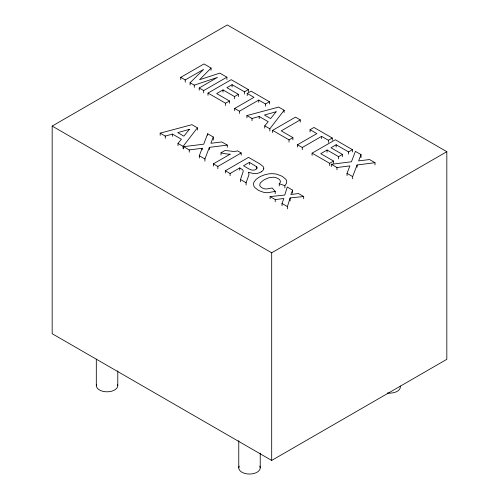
<?xml version="1.0" encoding="UTF-8"?>
<svg xmlns="http://www.w3.org/2000/svg" width="499" height="499" viewBox="0 0 499 499"><rect width="100%" height="100%" fill="white"/><g stroke="black" fill="none" stroke-linecap="round" stroke-linejoin="round"><path stroke-width="0.75" d="M263.728 168.774L263.684 168.961A9.512 5.489 0 0 1 261.145 171.874M287.393 208.838L287.393 206.592L290.131 197.928L303.679 196.525L303.679 198.77M240.518 181.779L240.518 179.528L243.206 171.338A4.996 2.882 0 0 0 242.67 169.816L241.422 168.918A22.686 13.099 0 0 0 240.686 168.481L239.751 167.932L230.089 173.509L225.336 170.764L225.336 173.01M282.01 205.738L282.01 203.486L283.856 198.521L275.236 199.575L270.09 196.606L270.09 198.852M199.313 157.99L199.313 155.744L202.151 148.284L189.233 149.925L183.601 146.669L183.601 148.92M213.291 140.013L213.291 137.013L207.671 133.769L203.717 144.18L183.601 146.669M204.933 161.233L204.933 158.988L209.355 147.367L227.282 145.09L227.282 147.336M213.291 137.013L210.909 143.288L221.818 141.934L227.282 145.09M347.036 175.598L347.036 173.346L349.88 165.886L336.962 167.527L331.324 164.277L331.324 166.523M352.662 178.842L352.662 176.596L357.084 164.976L375.005 162.699L375.005 164.944M331.324 164.277L351.439 161.788L355.4 151.378L361.02 154.621L358.631 160.896L369.541 159.543L375.005 162.699M246.088 184.998L246.088 182.746L248.932 174.837A15.506 8.951 0 0 0 248.377 172.286L253.86 173.64A7.641 4.41 0 0 0 255.07 173.652A8.165 4.716 0 0 0 258.139 173.19L260.241 172.386A12.101 6.986 0 0 0 261.158 171.881M270.09 196.606L284.761 195.04L287.243 187.038L292.626 190.138L290.861 194.479L298.539 193.556L303.679 196.525M183.096 148.627L183.096 146.382L197.386 127.831L191.928 124.681L160.179 133.146L160.179 135.391M269.847 131.031L269.847 128.779L284.137 110.235L278.673 107.079L246.924 115.55L246.924 117.795M178.006 145.689L178.006 143.444L181.399 139.24L172.461 134.081L165.269 136.084L160.179 133.146M264.757 128.087L264.757 125.842L268.144 121.644L259.206 116.479L252.014 118.488L246.924 115.55M284.867 187.911L284.867 185.659L286.445 183.432L286.719 181.455A12.381 7.148 0 0 0 285.833 179.316L282.334 176.378L277.12 174.294A13.548 7.822 0 0 0 273.527 173.739L271.244 173.683A13.835 7.99 0 0 0 268.93 173.845L265.131 174.619L260.678 176.378A29.354 16.947 0 0 0 258.551 177.563L255.844 179.603L253.966 182.141A14.097 8.14 0 0 0 253.548 183.894L253.76 185.622A13.51 7.803 0 0 0 254.877 187.618L258.488 190.4L263.435 192.258A11.889 6.861 0 0 0 266.067 192.651A11.215 6.475 0 0 0 267.695 192.714L275.211 191.404L275.211 193.649M180.763 79.597L180.763 77.351L203.966 63.947L211.071 68.051L199.594 79.709L219.841 73.116L226.889 77.183L226.889 79.428M190.088 84.98L190.088 82.734L203.567 69.423L185.229 79.927L180.763 77.351M279.247 185.996L279.247 183.751L279.833 183.102A6.799 3.923 0 0 0 279.34 179.472L278.355 178.742A10.055 5.801 0 0 0 277.45 178.249L276.016 177.694A7.398 4.273 0 0 0 273.259 177.207L269.26 177.607L264.838 179.422A30.433 17.571 0 0 0 263.285 180.339L260.235 182.958L259.723 185.248A7.179 4.142 0 0 0 260.472 186.589L261.414 187.399A9.412 5.433 0 0 0 262.256 187.917L263.01 188.273A6.836 3.948 0 0 0 266.485 189.002L272.18 187.992L275.211 191.404M199.213 90.25L199.213 87.999L217.408 77.414L194.286 85.161L190.088 82.734M52.17 126.066L227.313 24.95L446.83 151.684L446.83 359.317L271.687 460.44L52.17 333.7L52.17 126.066L271.687 252.806L446.83 151.684M199.213 87.999L203.679 90.581L226.889 77.183M208.002 95.328L208.002 93.076L231.212 79.678L248.365 89.583L248.365 91.828M238.422 96.575L238.422 94.323L234.53 96.575L222.997 89.914L216.653 93.575L229.484 100.985L229.484 103.231M248.365 89.583L244.473 91.828L232.079 84.674L226.889 87.668L238.422 94.323M208.002 93.076L225.592 103.231L229.484 100.985M247.211 95.658L247.211 93.413L251.103 91.161L269.41 101.734L269.41 103.979M234.673 110.722L234.673 108.476L253.991 97.324L247.211 93.413M234.673 108.476L239.433 111.221L258.744 100.068L265.518 103.979L269.41 101.734M221.007 155.033L221.007 152.788L225.043 150.455L233.651 151.44A10.866 6.269 0 0 0 237.568 150.866L241.192 152.956L241.192 155.201M213.366 166.105L213.366 163.859L230.145 154.172M272.585 132.609L272.585 130.364L295.502 117.128L300.261 119.879L300.261 122.124M213.366 163.859L217.838 166.435L241.192 152.956M300.261 119.879L281.236 130.863L292.907 137.605L292.907 139.851M225.336 170.764L248.539 157.366L259.648 163.803L262.967 166.329A7.473 4.316 0 0 1 263.734 168.774M249.406 162.356L243.493 165.774C247.192 167.583 252.22 172.417 256.517 169.005A3.699 2.133 0 0 0 256.754 166.822L249.406 162.356L249.406 164.608M272.585 130.364L289.021 139.851L292.907 137.605M310.066 131.942L310.066 129.696L313.958 127.451L332.265 138.017L332.265 140.269M297.523 147.005L297.523 144.76L316.84 133.607L310.066 129.696M297.523 144.76L302.282 147.504L321.593 136.358L328.373 140.269L332.265 138.017M312.081 155.414L312.081 153.168L335.291 139.77L352.444 149.669L352.444 151.921M342.501 156.661L342.501 154.416L338.609 156.661L327.076 150.006L320.732 153.667L333.563 161.071L333.563 163.323M352.444 149.669L348.551 151.921L336.158 144.76L330.968 147.76L342.501 154.416M312.081 153.168L329.671 163.323L333.563 161.071M279.247 183.751L284.867 185.659M264.757 125.842L269.847 128.779M347.036 173.346L352.662 176.596M178.006 143.444L183.096 146.382M199.313 155.744L204.933 158.988M240.518 179.528L246.088 182.746M282.01 203.486L287.393 206.592M361.02 154.621L361.02 157.615M357.084 164.976L357.084 167.221M348.551 151.921L348.551 154.166M338.609 156.661L338.609 158.907M336.962 167.527L336.962 169.779M336.158 144.76L336.158 147.005M329.671 163.323L329.671 165.568M328.373 140.269L328.373 142.514M327.076 150.006L327.076 152.251M321.593 136.358L321.593 138.603M302.282 147.504L302.282 149.756M292.626 190.138L292.626 193.138M290.131 197.928L290.131 200.922M289.021 139.851L289.021 142.096M284.137 110.235L284.137 112.481M275.236 199.575L275.236 201.821M271.687 252.806L271.687 460.44M265.518 103.979L265.518 106.231M260.235 453.073L260.235 467.856M259.206 116.479L259.206 118.731M258.744 100.068L258.744 102.314M256.33 166.448L256.33 168.693M252.014 118.488L252.014 120.733M244.473 91.828L244.473 94.074M239.751 167.932L239.751 170.184M239.433 111.221L239.433 113.466M238.765 440.629L238.765 467.856M234.53 96.575L234.53 98.821M232.079 84.674L232.079 86.92M230.089 173.509L230.089 175.76M225.592 103.231L225.592 105.476M222.997 89.914L222.997 92.165M217.838 166.435L217.838 168.687M211.071 68.051L211.071 70.297M209.355 147.367L209.355 149.613M207.671 133.769L207.671 135.266M203.679 90.581L203.679 92.826M202.151 148.284L202.151 149.781M197.386 127.831L197.386 130.077M194.286 85.161L194.286 87.406M189.233 149.925L189.233 152.17M185.229 79.927L185.229 82.173M172.461 134.081L172.461 136.327M165.269 136.084L165.269 138.335M117.783 370.832L117.783 385.608M96.313 359.161L96.313 385.608M259.798 466.11A10.735 6.194 0 0 1 249.5 474.05A10.735 6.194 0 0 1 239.202 466.11M117.539 384.292A10.735 6.194 0 0 1 107.048 391.809A10.735 6.194 0 0 1 96.563 384.292M400.242 386.076A10.735 6.194 0 0 1 387.336 393.012M230.145 154.185A21.993 12.7 0 0 1 221.013 152.781M189.364 129.36L183.869 136.171L177.706 132.615L189.364 129.36M276.115 111.764L270.62 118.575L264.451 115.013L276.115 111.764"/></g></svg>
